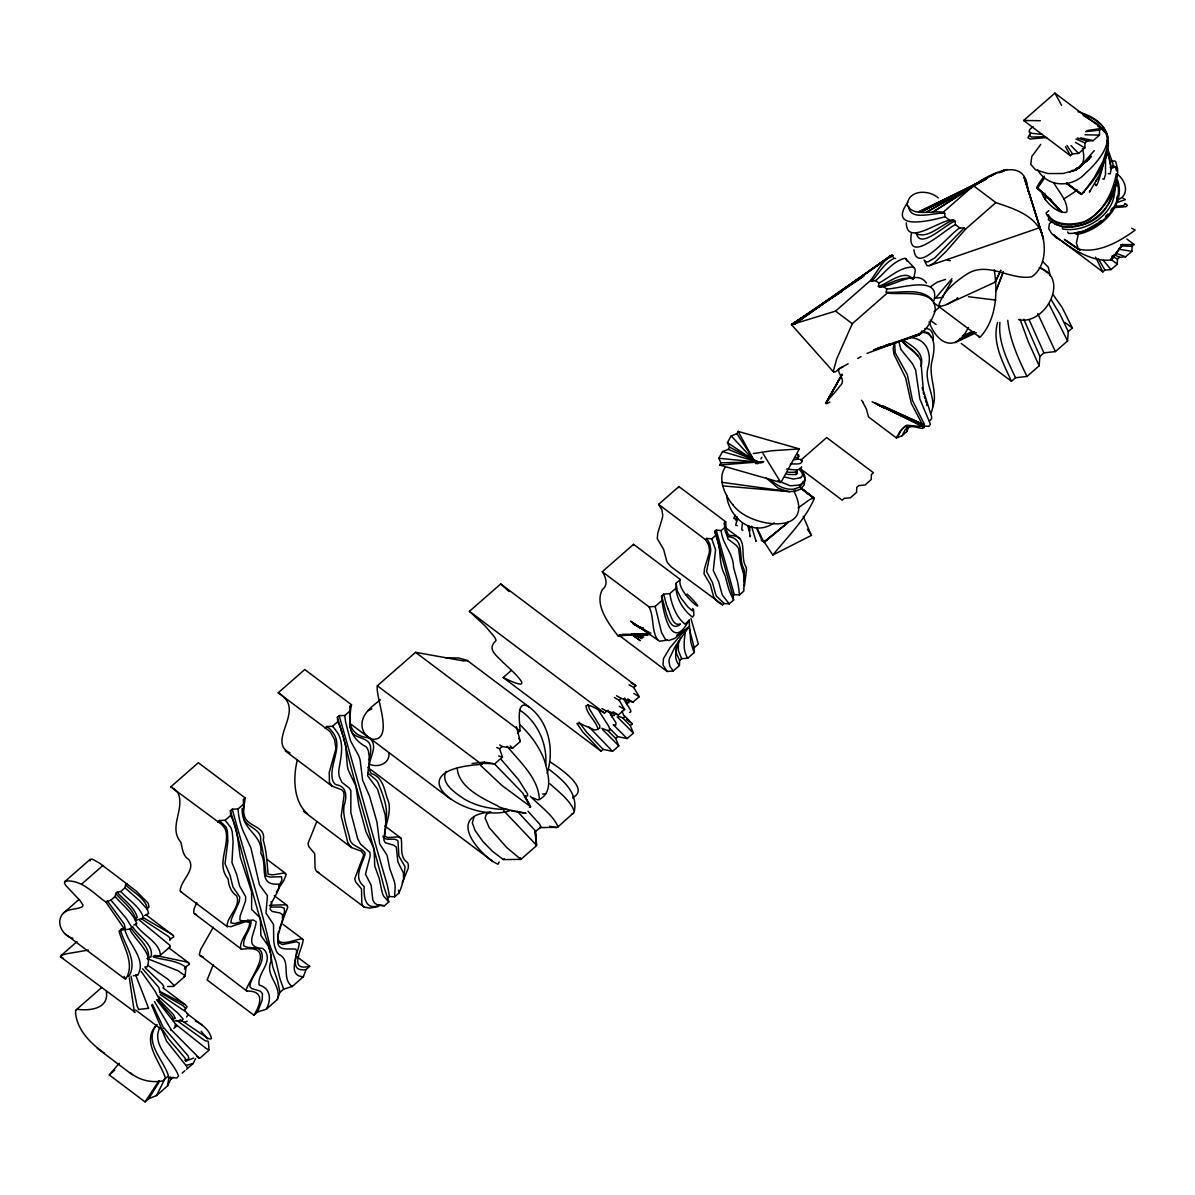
<?xml version="1.0" encoding="UTF-8"?>
<svg xmlns="http://www.w3.org/2000/svg" width="1195" height="1195" viewBox="0 0 1195 1195"><rect width="100%" height="100%" fill="white"/><g stroke="black" fill="none" stroke-linecap="round" stroke-linejoin="round"><path stroke-width="1.5" d="M747.816 525.74L748.847 530.027M994.27 269.801C997.825 292.969 996.555 319.304 979.975 337.408L933.698 302.738M90.073 860.863L90.103 859.444L92.269 859.071L99.663 863.223L136.335 891.141L148.15 903.136L149.031 907.035L146.925 909.022M617.86 635.755L649.199 633.738L617.86 635.755C608.823 623.805 594.214 604.894 602.37 589.553C608.524 585.027 605.775 576.991 602.28 571.718L633.559 544.322L680.343 579.53C675.265 592.795 716.193 622.431 687.2 594.124L686.02 594.766M921.121 366.297C924.631 352.615 912.457 346.087 903.002 340.082M499.181 861.953L497.942 864.254L492.818 861.476L367.985 767.519M688.619 620.862C671.456 653.321 662.508 610.989 661.567 595.961L663.658 594.139L669.768 593.646L676.026 588.164L676.161 583.175L680.343 579.53M619.981 635.008L620.31 636.278L667.079 671.47L673.188 670.978L679.447 665.51L679.596 660.521L676.146 652.53L676.206 645.539M679.596 660.521L681.673 658.699L687.797 658.206L694.041 652.724L694.19 647.735L689.112 627.704M1084.851 147.911L1085 142.922L1087.091 141.1L1093.201 140.607L1099.46 135.125L1099.609 130.136L1101.685 128.313L1054.916 93.105L1023.622 120.501L1070.406 155.708L1072.483 153.886L1078.607 153.393L1084.851 147.911L1075.425 142.325M1061.922 241.106L1102.851 271.907L1104.927 270.085L1111.051 269.592L1117.31 264.125L1117.445 259.136L1119.536 257.298L1125.645 256.805L1131.904 251.338L1132.053 246.349L1134.13 244.527L1126.825 239.015M678.894 487.635L678.924 486.574L725.694 521.767L726.127 529.684L727.964 533.986A21.241 11.114 -53 0 0 729.652 535.435C749.743 535.42 738.943 555.585 746.113 567.192A35.865 18.761 -53 0 1 746.472 569.91L744.485 585.669M1112.246 256.193L1111.455 259.868C1091.782 262.795 1068.255 247.141 1053.661 234.638M545.727 764.83C547.385 743.738 537.436 721.392 519.452 709.905M253.908 1015.182L257.627 1011.926L266.201 1009.282L277.359 999.513C281.975 985.113 264.588 975.673 270.996 961.542A34.521 18.059 -53 0 0 271.041 955.029L269.876 950.01A75.39 39.435 -53 0 0 267.934 945.469L260.883 935.476L260.361 917.984L251.652 909.529L251.607 891.649L240.27 857.159L238.089 841.071A178.488 93.359 -53 0 0 236.715 832.288L235.938 828.912A144.595 75.644 -53 0 0 232.069 818.202L230.65 815.453L230.426 810.793L232.263 809.179L237.999 809.015L243.511 804.19L243.287 799.53L245.124 797.916L198.34 762.709L170.78 786.848L221.658 824.445L224.57 827.926A38.315 20.046 -53 0 1 226.213 832.556C228.484 848.375 216.37 864.986 228.155 879.057C228.708 885.734 231.023 892.008 236.685 895.951C240.972 906.856 227.438 915.743 226.93 926.319L231.008 926.648L245.662 921.689L249.65 922.495C249.307 931.816 239.881 939.046 240.553 948.412L241.659 949.308C277.419 943.871 252.145 974.418 246.036 989.938L246.767 991.028C264.528 990.67 261.137 1003.591 253.908 1015.182L207.138 979.975L213.263 964.634M797.453 473.399L796.662 471.547M961.168 343.443L1011.463 381.295L1015.526 377.739L1026.983 376.455L1039.157 365.804L1039.874 356.424L1023.816 319.229M1039.874 356.424L1043.922 352.869L1055.394 351.584L1067.568 340.933L1068.27 331.553L1060.04 314.33L1051.406 300.079M1110.947 167.763L1110.23 160.952L1106.973 151.87M549.297 769.565C562.785 779.962 578.738 792.808 574.078 812.421L557.527 827.298L539.841 827.597L540.842 826.686L539.542 824.012L527.996 811.256M932.802 340.426C934.37 334.809 931.547 327.774 924.796 328.535M183.671 977.226L185.15 975.777L185.942 967.397C177.084 960.063 163.954 960.436 153.274 956.881M547.146 773.27C554.465 750.311 549.192 722.392 529.445 707.216L467.111 660.357L458.551 657.967L445.914 657.818M297.286 760.289C292.909 777.557 293.402 801.696 307.578 813.825M678.446 641.446L678.387 650.737L681.673 658.699M243.511 804.19L243.332 816.349A57.255 29.95 -53 0 0 244.512 821.398C249.665 832.616 262.87 838.92 260.809 853.32C268.472 865.628 257.015 885.674 278.704 884.121L279.331 885.301C278.435 893.994 270.563 900.567 270.189 909.38L272.221 911.441L279.839 912.935L282.513 914.653L282.498 920.299L278.42 934.296A32.997 17.253 -53 0 0 277.882 940.898C277.21 951.847 289.22 948.068 295.762 949.188L296.629 950.503C296.45 959.495 288.204 976.091 303.396 976.703L305.995 969.578L309.714 966.322L296.554 956.418M906.288 222.823C906.751 248.097 942.004 217.505 953.64 220.119L955.134 221.239L955.447 224.615L959.929 227.991L964.096 227.991L965.59 229.111L995.868 202.612C1013.046 208.498 1034.138 214.682 1041.741 233.055C1046.491 247.47 1045.326 267.65 1031.673 276.807C1010.044 280.661 987.563 260.241 966.367 274.491C955.149 281.93 942.945 291.655 938.971 304.934L940.973 306.204L945.185 305.143L995.196 282.125L1000.783 270.339L995.196 282.125M388.002 897.774L389.451 896.504L394.619 896.847L395.142 886.78A52.072 27.231 -53 0 0 394.245 881.103L389.854 868.884L387.06 855.247L379.666 843.834L376.948 821.981L369.554 796.214L362.638 780.23L360.143 760.289A106.489 55.702 -53 0 0 358.575 755.509L350.479 740.81L345.743 722.602A199.67 104.443 -53 0 1 344.787 715.521L350.09 710.876L349.762 706.305L351.524 704.751L304.755 669.544L278.211 692.786L327.609 729.652A64.216 33.579 -53 0 1 330.821 732.789L334.615 739.735L335.9 748.712L329.222 772.478L329.447 782.292L332.001 786.116L341.68 789.79L343.667 791.971L344.07 795.497L341.187 816.185L347.82 842.639L351.39 847.509L361.323 851.184L363.788 854.694L354.781 878.654L355.527 881.731L361.487 888.856L361.831 902.748A14.967 7.827 -53 0 0 364.072 907.05L369.763 908.095L377.829 906.676L379.278 905.407L384.446 905.75L388.808 901.926L385.731 892.172A206.556 108.043 -53 0 1 383.595 885.57C371.555 837.74 356.409 790.717 344.817 742.767M862.82 402.207L866.42 409.153L868.526 416.95L896.325 437.878L901.971 435.831L906.602 431.768L908.783 426.257M743.962 581.188L744.336 571.793A41.198 21.555 -53 0 0 743.932 569.104C737.539 557.901 745.829 538.601 728.278 536.63A23.437 12.264 -53 0 1 726.724 535.076L724.797 529.833M1095.531 184.269C1096.144 191.797 1102.94 166.837 1103.075 164.835M169.003 1077.068L167.494 1085.956L156.5 1095.591L148.718 1098.683L145.058 1101.895L109.268 1074.947L119.261 1063.311M685.557 629.735C684.526 639.056 682.091 649.841 687.797 658.206M999.931 322.426C997.944 341.979 1007.46 360.531 1015.526 377.739M1116.324 173.648C1112.754 193.112 1102.343 214.398 1082.969 222.076C1072.005 225.093 1054.363 225.795 1048.179 214.607M271.101 901.523L271.579 905.198L285.978 904.749L287.861 906.99L279.466 928.53M908.603 206.287C909.888 222.165 934.475 211.859 944.692 213.367L944.991 216.758L949.472 220.119M1048.568 218.431L1048.373 219.686C1075.739 241.196 1115.279 212.277 1116.324 180.116M803.219 481.286L800.202 486.903M389.032 753.283C389.57 763.993 377.769 767.952 369.315 764.202M742.424 523.037L741.692 529.639L742.902 530.311M1107.347 152.572L1107.87 149.465M185.135 1009.79L185.374 1008.326L183.447 1005.981L159.413 992.164M474.086 816.648L472.339 822.847L475.027 830.465L482.855 841.414L492.355 851.228L503.304 859.563L520.886 859.384L536.585 845.627L535.016 830.376L517.286 811.256M926.483 283.125C916.714 268.457 892.934 286.934 879.505 287.159L878.385 286.322L878.937 283.11C889.782 277.33 900.253 266.769 913.159 267.082A5.034 3.66 -71.2 0 1 915.25 270.488L913.757 278.808M910.934 337.05C924.019 336.661 931.488 321.799 935.192 310.894C936.372 287.786 901.956 295.284 887.302 293.044L886.197 292.192L886.75 288.981L883.404 286.456M907.154 428.407L907.617 425.943M911.322 233.712C906.258 266.814 945.977 228.589 955.447 224.615M573.017 798.514L573.331 796.841M894.652 342.412L895.145 352.63L907.334 374.677L912.517 400.519L924.303 424.076L924.318 426.077L922.48 426.615M72.895 938.299C63.051 935.804 55.851 923.854 62.02 914.772C66.771 907.827 76.36 910.276 82.709 906.497L82.888 904.944L80.244 900.791L65.65 885.316L64.5 883.269L65.501 881.088C81.917 879.415 93.583 893.591 105.877 902.061L110.926 900.134L115.153 896.429L115.721 893.427L117.14 892.202L120.785 891.5L124.997 887.81L125.58 884.808L126.984 883.568M351.524 704.751L350.673 709.457A64.216 33.579 -53 0 0 350.135 715.88C347.805 728.636 356.797 737.315 368.911 737.733C381.802 747.024 363.056 763.396 371.361 773.568C382.325 776.855 384.312 788.625 387.12 798.14C393.409 810.882 384.521 823.743 384.82 836.291L387.942 837.561L397.606 836.903L401.042 838.158C402.849 846.523 399.01 856.681 407.57 862.7A14.967 7.827 -53 0 1 408.152 868.451L402.297 882.776M278.689 931.189C273.058 950.324 292.82 939.718 302.096 938.777L303.171 939.912C302.275 950.025 287.935 971.341 309.714 966.322M750.505 535.584L750.146 536.764L748.593 525.636M1116.772 198.848L1117.34 196.085M385.761 821.533C388.733 808.014 382.729 794.436 377.829 782.113A42.796 22.391 -53 0 0 374.707 778.781L367.701 772.851M245.124 797.916L243.496 811.345A38.315 20.046 -53 0 0 244.587 816.484C248.037 827.269 266.38 825.999 263.273 840.175C266.619 851.378 266.993 863.089 268.143 874.172L272.565 874.904L283.753 873.037L286.232 874.411L283.887 880.356L276.299 892.187M1046.118 195.935L1045.237 199.505C1050.345 205.6 1057.291 212.77 1065.82 212.441L1066.926 211.664C1068.031 200.999 1058.74 191.887 1053.915 182.954M1106.973 154.14L1099.28 175.292L1089.422 192.126L1089.795 190.886M1112.186 191.962C1109.752 208.303 1097.04 221.926 1080.773 225.093M369.031 759.945L370.241 754.792A27.694 14.489 -53 0 0 370.584 748.339C370.704 735.776 353.481 740.153 350.792 729.697M1046.103 196.085L1045.237 199.505L1042.115 193.829M894.084 342.801L893.203 348.776L894.009 354.422L905.586 377.769L911.292 403.387L924.138 427.69L922.107 428.467L911.815 426.346L906.303 426.451A32.504 16.506 72.5 0 0 903.928 427.481L900.074 431.29L896.325 437.878M1030.015 134.482L1029.717 135.647L1031.464 137.037L1043.847 136.753M843.326 366.417L838.517 369.121C838.053 375.14 846.956 380.473 839.413 386.523C838.95 388.913 817.843 409.243 829.883 402.043M1078.263 234.175L1076.426 243.197L1078.263 249.008C1097.832 253.997 1119.745 241.495 1135.22 230.052L1131.635 228.245M188.944 1058.217L187.899 1055.573L164.118 1028.103M933.713 301.289C941.69 274.088 899.327 288.921 886.75 288.981M403.91 876.249L405.06 866.778L398.891 856.113L397.965 840.862C393.977 837.053 387.314 841.37 383.431 837.516L382.953 836.097M906.602 431.768L908.812 426.092M1098.369 179.026L1098.862 177.562M266.201 1009.282C271.564 999.842 270.757 988.131 259.166 985.038C256.91 973.776 272.251 963.319 265.619 951.638A32.997 17.253 -53 0 0 262.332 948.397C243.332 947.291 255.357 932.862 256.148 921.674L253.161 919.986L242.809 921.181L239.792 919.926L240.12 916.102L245.468 901.254L245.722 896.803L239.597 885.928L236.685 874.426L231.964 862.506L233.1 841.504L232.263 832.123A57.255 29.95 -53 0 0 230.71 827.403L225.138 820.278L219.402 820.442L217.565 822.041M316.675 821.831L308.011 843.446L308.758 846.523L314.703 853.648L315.062 867.54A14.967 7.827 -53 0 0 317.287 871.842L364.072 907.05M277.359 999.513L279.944 992.373L283.678 989.116L292.237 986.487L303.396 976.703M282.797 917.088L284.529 911.785L284.246 908.275L281.049 907.02L271.698 907.05L269.308 905.287M737.569 518.451L735.657 525.053L737.33 525.725M457.177 768.191C458.716 787.445 482.153 798.14 497.762 805.953C499.57 809.538 550.327 817.066 511.505 810.987M1003.412 271.594L996.092 290.714L1003.277 271.907M762.022 540.469L764.128 542.47L757.167 528.369M736.912 516.554L735.821 519.974L736.643 521.05M1096.278 180.908L1096.831 179.489M164.776 1079.085L156.5 1095.591M504.23 858.787L503.304 859.563M997.586 322.575C991.73 342.771 1003.397 363.325 1011.463 381.295M213.308 927.201L200.596 949.592L199.266 954.73L246.767 991.028M163.775 1028.492L152.452 1004.323M801.367 468.141L797.244 470.053L786.534 469.112M680.657 637.697C677.177 646.151 672.053 657.594 679.447 665.51M1043.459 196.712L1044.878 193.321M394.619 896.847L398.981 893.024L401.311 887.258L403.522 879.445L403.447 873.052L397.86 861.864L396.322 847.15L393.708 845.179L385.298 842.774L383.849 840.175L385.821 822.235L385.208 814.751L377.575 789.193L367.672 775.824L369.449 758.198L368.404 750.983A43.289 22.645 -53 0 0 366.223 746.845C355.557 741.497 348.686 731.534 349.806 719.031A87.086 45.559 -53 0 1 350.09 710.876M257.627 1011.926L262.168 999.961L262.482 993.657L260.495 991.223L251.742 988.534L249.845 986.592C250.905 974.552 265.424 965.216 261.615 952.385C258.389 944.961 248.769 949.741 243.705 945.648C242.69 936.955 251.129 929.934 251.055 921.27L247.47 920.105M887.302 293.044L852.289 323.696L836.769 358.814L833.244 371.436L835.081 372.003L839.517 368.941M148.434 959.077C150.54 946.5 136.962 937.702 131.091 927.932M185.718 1061.041L185.046 1058.068L169.466 1039.919L162.4 1029.597M735.089 515.03L733.805 518.451L735.836 519.317M901.971 435.831L905.227 429.692L908.872 426.047M897.878 436.534L901.284 430.08L904.869 426.271A32.355 16.147 70.1 0 1 907.124 425.241L920.464 426.391M196.831 902.539L193.919 909.186L193.784 913.204L241.659 949.308M167.494 1085.956L170.706 1079.429L173.155 1077.293M187.645 1068.315L193.157 1063.505L195.562 1058.606M153.094 956.224L159.622 955.866L169.914 947.023L170.138 945.499L139.71 920.419M688.768 620.698L689.291 619.712M718.807 458.312L722.512 451.59L728.263 449.35L729.503 447.109L727.441 442.628L731.146 435.906L736.912 433.651L738.137 431.41L799.38 448.902L780.858 482.526L719.629 465.034L720.869 462.794L718.807 458.312L762.619 462.525M724.977 467.499C719.285 475.983 722.124 486.933 726.515 495.327A50.459 49.936 30.3 0 0 732.744 504.693M841.982 374.393L825.67 403.641L841.967 374.528M159.04 1080.624L145.058 1101.895M842.027 374.364L825.82 403.208L842.221 374.498M278.898 886.018L281.856 880.207L281.572 876.742L270.1 877.07L266.126 875.935C265.156 864.239 263.184 852.289 260.615 840.488C262.034 828.21 245.961 827.941 243.362 817.544M160.459 955.298C159.697 941.899 142.011 935.237 135.438 924.153M688.201 621.31L684.929 624.119C676.131 617.143 671.68 604.655 669.768 593.646M942.676 296.599L951.937 280.616M158.98 1082.311L148.718 1098.683M159.742 990.7L158.771 987.384L142.563 968.742M557.527 827.298L557.99 826.507C552.165 814.139 539.677 805.983 530.326 796.228M135.08 919.642L135.588 918.806C132.6 908.379 122.443 901.553 115.721 893.427M159.906 1027.341C150.675 1045.759 172.976 1060.234 178.578 1075.978L176.845 1077.965L169.287 1077.412M612.273 717.344L610.809 711.981M626.867 704.557L627.166 702.914L624.716 698.029M533.075 797.872L537.69 799.888L539.363 799.485C538.661 778.468 519.81 761.827 507.083 746.263M1044.52 178.01C1031.539 197.982 1037.14 184.418 1044.355 176.188M761.947 457.327L760.871 458.895M968.294 327.49C956.448 352.913 937.313 344.817 929.068 321.784M797.155 321.276L791.508 324.667L835.559 311.103L870.572 280.437C877.235 271.892 882.358 260.525 892.142 255.222L893.322 257.403M1110.723 210.514L1112.411 208.02M163.252 987.623L163.879 986.726L162.371 984.232L145.252 967.875M803.847 482.451C806.864 478.418 803.936 473.026 801.158 469.71M1111.455 259.868L1122.628 244.213L1110.827 260.45L1122.523 245.005M146.597 909.574L147.358 908.499C145.043 897.789 132.824 892.217 125.58 884.808M135.125 1012.255L60.497 956.822L61.602 955.298L66.487 953.789L88.176 950.1M186.51 1069.51L187.495 1068.166L186.405 1066.015L166.538 1041.084L161.788 1029.642M135.603 1009.954L162.132 1029.926L162.117 1028.775M159.054 998.781L154.902 990.864L141.144 971.416M120.949 929.142L120.456 929.785C124.086 944.513 138.217 960.944 128.881 976.3L127.745 976.016M446.183 771.387C439.745 783.322 456.117 793.48 464.571 799.216C477.552 806.849 492.848 809.344 507.711 809.553M870.572 280.437L871.693 281.288C878.863 273.416 884.614 262.273 894.816 258.18L895.518 258.523M932.608 407.166C938.419 392.632 927.903 376.111 932.085 360.726C934.774 349.836 936.97 331.344 920.374 332.434M539.363 799.485C553.853 791.822 547.952 773.27 544.636 760.976C539.662 747.054 530.58 734.895 519.974 724.753M907.767 202.299C887.063 231.696 931.547 220.463 944.991 216.758M1084.194 191.499L1083.297 192.619L1094.217 177.622L1103.09 161.191L1107.078 148.15L1107.272 140.039M166.389 1077.965L168.375 1075.56C163.431 1059.606 143.37 1042.01 156.59 1024.847M1030.269 133.317L1027.969 137.664L1030.09 139.023L1046.745 137.559M965.59 229.111L946.126 251.443L934.281 262.81L929.322 265.663L926.976 265.663L924.512 260.794M951.952 278.704L935.312 298.332L943.214 297.182M1066.612 183.477L1081.221 194.441L1083.731 191.753M763.68 541.141L772.807 555.018C787.385 537.048 804.937 520.109 814.258 498.673L801.068 488.098M1094.261 150.63L1078.891 168.047L1075.829 169.989L1063.027 173.499L1048.03 173.559L1035.557 169.824L1030.732 164.342L1031.808 156.5L1040.815 144.341M184.359 969.145L185.942 967.397M964.096 227.991L934.863 257.836L927.977 261.884L925.692 261.78L924.138 260.002M1066.493 183.268L1081.326 194.322C1107.272 167.927 1127.602 126.013 1077.98 111.718M680.284 624.387C667.93 634.306 664.749 604.013 661.567 595.961M1105.689 216.265L1107.825 214.054M169.81 940.465L170.676 939.031L168.45 936.432L141.533 918.806M1051.809 221.493L1049.389 223.868L1048.702 228.678L1051.585 233.383L1056.977 238.402M871.693 281.288L875.591 280.586C884.897 272.878 892.949 261.078 905.138 258.21L914.205 267.799M380.518 699.762C372.123 706.305 360.457 714.535 362.1 726.874C362.832 732.49 367.014 737.405 372.332 739.257C394.918 740.795 375.006 696.64 377.351 685.781L415.561 652.321L463.69 660.94L467.648 660.701M959.929 227.991C951.832 231.143 916.879 276.598 913.951 249.8M64.485 881.88L90.103 859.444M81.813 883.941L102.934 865.464M63.559 912.98L78.825 899.611M60.497 956.06L77.033 941.585M324.995 727.994L326.758 726.44L332.404 726.366L337.707 721.72L337.378 717.149L339.141 715.596L344.787 715.521M225.138 820.278L230.65 815.453M511.34 670.395L503.185 677.535C536.809 694.116 517.39 675.459 503.035 662.403C495.342 654.322 486.888 649.139 496.015 640.595A8.395 2.659 48.8 0 0 494.416 636.845L484.991 625.836L469.426 611.332L500.72 583.952L635.83 685.631L633.738 687.469L629.033 684.765M938.254 197.982C928.963 189.393 908.215 189.572 907.184 205.062C913.204 217.266 932.22 210.186 943.199 212.247L973.462 185.748C990.117 173.051 1027.132 154.752 1027.849 191.23M76.256 1009.775L101.545 987.638M725.694 521.767L724.349 522.962L725.29 526.995L721.227 530.55L716.208 530.087L714.849 531.267L732.834 595.872L733.625 600.024L729.264 603.863L724.095 603.52L722.631 604.804L671.142 566.788L667.587 562.83A35.865 18.761 -53 0 1 666.586 560.664L663.569 549.252L657.25 538.616L657.803 533.119L662.314 518.227A21.241 11.114 -53 0 0 662.702 514.97L661.881 509.772L658.594 504.365L678.924 486.574M934.072 311.775L939.599 306.936M173.887 986.069L184.762 976.554M658.594 504.365L705.364 539.572L706.723 538.392L711.742 538.855L715.805 535.3L714.849 531.267M800.829 460.18L826.671 437.549L873.44 472.757L871.349 474.594L871.215 479.568L864.956 485.05L858.846 485.543L856.755 487.366L856.606 492.355L850.362 497.837L844.238 498.33L842.161 500.152L799.769 468.246M109.268 1074.947L114.765 1070.137M602.28 571.718L649.049 606.911L655.159 606.418L661.418 600.951M173.828 1028.417L176.531 1026.057L176.337 1025.026L156.575 999.767M509.518 810.837C467.872 824.221 390.481 770.178 481.764 764.367L484.319 762.141L494.805 763.814L502.453 757.122L499.6 748.757L496.761 747.502M499.6 748.757L502.154 746.531L512.64 748.204L520.288 741.512L516.464 726.754M517.435 733.147L519.989 730.907C520.034 723.856 515.284 697.566 529.445 707.216M182.148 1073.125L184.896 1070.72M199.744 1058.292L209.02 1050.166M732.834 595.872L734.283 594.602L739.451 594.931L743.828 591.107L744.112 576.856A53.267 27.858 -53 0 0 743.634 574.227L740.392 562.994L738.57 548.445L736.314 545.383L727.86 538.93L725.29 526.995M607.896 730.533L615.679 738.435L618.801 745.874L612.542 751.356L603.161 749.399L601.085 751.222L582.876 732.102L576.916 723.363L580.113 723.602L594.393 729.921L598.053 729.518C596.171 720.749 586.864 714.7 585.983 705.767L588.03 705.184L592.048 706.424L604.536 713.027L606.627 711.204L618.368 714.954L624.626 709.471L619.144 700.24L614.439 697.551M619.144 700.24L621.221 698.418L632.977 702.167L639.235 696.7L633.738 687.469M694.19 647.735L698.358 644.09L690.889 618.442M1068.27 331.553L1072.333 327.998L1062.116 307.429L1052.974 294.493M615.679 738.435L617.77 736.613L627.151 738.57L633.395 733.103L630.288 725.649L622.49 717.747M630.288 725.649L632.364 723.826L624.582 715.924M534.762 832.064L540.618 827.358M764.128 542.47L788.491 522.051L763.71 542.276L787.535 522.887M930.576 286.71L937.253 282.139L945.574 279.406M956.627 298.645L957.763 297.719M185.165 1009.685L187.077 1006.832L185.105 1004.532L163.103 987.966M1098.832 222.315L1101.193 220.448M1077.233 167.987L1073.095 171.169L1077.382 167.987M1082.745 163.73L1089.631 158.412L1075.829 169.989L1091.468 156.291L1078.891 168.047C1084.851 163.446 1084.388 155.051 1082.386 148.568M172.961 1020.366L173.484 1018.723L171.871 1016.108L157.561 999.842M1033.048 126.655L1029.657 129.538L1029.089 131.883L1031.957 133.347L1042.219 134.348M1080.235 165.851L1087.375 160.533L1081.594 164.417M156.978 1024.668C140.338 1040.935 160.459 1061.638 165.403 1078.159L163.162 1080.788C151.974 1083.238 138.829 1080.205 130.21 1072.587M800.65 489.203L804.175 484.826L804.758 479.539M798.155 507.875L809.792 499.51L814.019 497.927M890.185 255.999L794.75 323.994L891.276 255.401L793.286 324.442L892.142 255.222L791.643 324.801L863.955 275.955L791.508 324.667L833.617 372.063M368.03 710.681L371.854 708.919M169.078 947.605L169.914 947.023M1097.637 223.256L1083.79 231.277L1074.589 232.92M133.228 975.732L137.589 975.165C147.314 959.809 128.238 944.155 124.907 929.74L131.271 928.829L131.555 926.782L126.207 918.357L110.926 900.134M680.269 623.954C672.292 626.807 670.649 613.423 667.691 608.24M682.091 631.737L685.004 630.034L669.932 647.795L663.464 658.564L663.046 664.943L667.079 671.47M680.523 632.827L676.684 635.367M955.283 299.646L946.873 304.441M1070.003 172.155L1072.901 170.228M930.621 413.485C938.344 400.116 923.436 382.729 928.052 367.433C931.995 353.944 926.961 339.499 911.666 337.737M791.837 324.308L842.58 290.863M791.508 324.667L842.415 291.027M186.569 1016.945L188.227 1014.615L186.211 1012.09L160.13 994.494M1063.729 199.042L1077.442 190.08M1048.851 210.559L1046.028 213.173C1052.72 227.528 1075.948 227.14 1088.421 220.268C1104.539 208.826 1118.819 188.69 1117.549 168.39L1114.905 167.091L1110.573 168.6M545.921 793.749L542.635 794.033M982.066 180.43L932.533 212.292L990.013 175.979L926.439 212.232L987.653 177.935M1118.176 199.67C1129.813 194.934 1125.899 180.714 1117.803 174.649M955.134 221.239C947.247 222.763 920.06 250.636 916.55 233.533M929.979 420.595L931.562 418.743L931.607 416.637L923.347 390.481L920.867 360.681L917.73 355.199L905.437 344.907L902.285 340.216M135.737 918.806L137.276 917.327C134.378 906.871 123.921 900.223 117.14 892.202M800.784 477.761L793.316 479.061L784.891 477.044M990.864 176.143L997.317 172.528L921.151 212.008L985.696 179.399M838.517 369.121L848.166 363.773M857.816 358.44L861.027 356.648M953.64 220.119C941.959 223.629 928.5 239.344 916.102 233.682M973.761 332.822L957.12 341.277L974.836 332.3M772.807 555.018L811.45 535.39L803.204 516.3M878.385 286.322C888.049 283.663 905.317 268.068 912.965 279.51M489.845 812.182L486.26 814.497L485.11 817.977L489.218 827.687L506.575 847.389L520.886 859.384L520.228 857.741M985.561 179.175L918.835 211.829L977.002 183.881M974.194 332.076L959.346 339.305L974.104 332.24M1001.948 171.901L1006.937 169.511M169.795 939.195L173.663 936.999L173.424 935.566L146.283 915.026M954.939 342.711L976.27 332.643M184.971 967.442L189.617 964.171L187.6 962.154L154.992 955.388M571.673 814.273L573.227 813.556M796.467 472.189L789.746 472.354A17.791 2.599 19.7 0 1 787.475 471.92M876.338 349L881.342 346.789M774.24 522.812C752.775 537.78 728.98 517.988 726.679 495.507M962.363 335.885L972.267 331.612M1111.499 161.549L1114.621 160.877L1115.772 161.743L1117.415 168.644M879.505 287.159C890.335 283.708 901.837 275.761 913.533 278.898M193.635 1058.083L185.987 1061.055M185.046 1060.279L188.287 1059.039M800.351 484.976L790.373 485.812L777.9 480.763M176.531 1026.057L174.604 1025.952M867.017 353.406L921.151 333.286L873.411 349.941M876.727 348.925L890.619 343.831M885.465 345.415L890.663 343.577M573.047 797.274C590.838 788.521 557.408 766.578 549.491 761.484M184.493 1022.233L187.197 1021.277M929.322 265.663L1039.172 227.857M873.709 350.344L919.478 334.585L873.963 349.956M796.214 474.594L788.64 474.49A17.791 3.167 23.3 0 1 786.265 473.922M667.676 640.147L659.52 641.177L630.542 621.191L646.898 631.767L633.006 623.491L642.731 628.719M135.453 920.538L143.505 917.924C140.293 906.676 128.298 899.969 120.785 891.5M244.422 920.747L234.534 923.571L230.874 922.869L231.546 918.761L239.164 901.896L239.792 897.131L232.92 886.914L230.082 875.352L225.018 863.716L227.857 841.25L227.438 831.481A44.14 23.093 -53 0 0 225.825 826.82L219.402 820.442M148.777 957.613L150.914 957.001C154.528 944.901 138.082 936.103 132.585 926.633M193.157 1063.505L186.061 1065.402M144.61 915.534L148.553 913.503L147.582 909.664L139.203 900.313L124.997 887.81M795.736 457.805L799.231 456.4L797.767 455.175M1118.087 202.179L1125.436 199.61L1122.643 197.952M1079.429 225.377L1074.126 226.333M753.328 453.547L771.716 450.769L799.38 448.902M795.721 488.845C786.295 490.906 776.944 485.767 770.237 479.509M490.906 812.077C449.23 815.02 473.339 847.628 492.818 861.476M794.541 459.821L798.424 458.731L797.618 457.58M795.571 491.25L789.551 491.653L722.796 485.902M908.693 427.048L912.786 426.361M138.635 1009.178L137.156 1006.309L131.047 976.345M1087.032 130.599L1101.685 128.313M379.278 905.407C365.043 910.934 363.624 896.534 364.146 886.526C352.391 877.235 362.578 864.702 365.192 853.469C362.055 846.418 349.821 847.046 349.463 837.142C347.237 828.837 344.444 820.562 343.742 811.958A42.796 22.391 -53 0 1 344.13 805.549C346.998 797.065 347.118 786.161 336.079 784.697A27.694 14.489 -53 0 1 332.972 781.261C327.579 764.576 345.519 745.65 331.194 730.459A71.058 37.164 -53 0 0 327.998 727.337L326.758 726.44M629.496 712.444L630.885 711.772L630.572 710.009L623.596 698.956M173.051 1019.216L175.277 1018.424L173.529 1014.66L158.412 999.095M472.055 763.5L484.319 762.141M138.411 1009.506L148.524 1008.281M1085.583 131.614L1099.609 130.136M121.741 928.829L125.221 928.291L124.25 924.064L107.281 900.821M133.795 925.005L136.783 923.81C133.183 912.711 122.383 905.287 115.153 896.429M763.814 461.539L719.629 465.034M1072.826 226.527L1062.46 226.662L1054.826 223.973M1114.412 206.376C1116.847 205.6 1126.078 206.944 1124.719 203.389M618.532 635.232L634.724 634.545L622.207 634.515M763.276 461.673L720.869 462.794M886.197 292.192C900.925 293.373 920.942 287.278 931.995 299.736M1114.054 207.601L1125.795 206.75L1127.453 205.45L1125.69 203.882M1134.13 244.527L1120.626 244.691M305.995 969.578C287.816 972.357 298.108 952.624 299.362 943.258L296.539 941.735L282.378 944.528L277.897 942.228M790.224 464.123C792.868 463.376 802.428 465.512 801.815 460.926M144.879 966.904L147.03 966.889C153.692 953.177 135.169 940.749 129.732 929.142M622.296 634.53L649.542 634.47L640.445 633.903M1023.622 120.501L1040.337 120.71M1085.015 134.781L1099.46 135.125M481.451 763.291L494.805 763.814M384.446 905.75L377.022 904.645L374.393 902.867L372.78 899.895L371.152 885.256L365.476 874.157L370.211 855.978L369.912 852.364L360.666 844.253L357.693 838.86L350.852 812.585L350.852 790.537L349.239 788.028L341.889 782.337L339.275 776.481A43.289 22.645 -53 0 1 338.738 770.909C340.62 757.63 345.265 742.842 336.228 730.922A87.086 45.559 -53 0 0 332.404 726.366M1122.673 245.961L1132.053 246.349M556.407 827.642L549.581 826.268M167.629 986.487L173.126 986.458L174.112 985.442L168.062 979.332L147.986 965.426M597.873 728.457L599.756 728.293L599.8 725.903L589.538 709.143L587.88 704.587M174.888 1020.874L181.999 1020.948L183.134 1019.066L177.592 1012.852L158.158 996.212M1018.618 319.692C1045.311 325.667 1070.765 277.494 1039.067 267.799M789.551 491.653L722.049 482.332M632.932 633.962L647.257 635.381M529.37 807.163L530.595 806.894L525.217 796.736L530.595 806.894M1110.08 167.36L1112.5 167.046L1113.113 164.088L1108.019 149.793M921.659 331L928.381 332.808L930.995 336.96M968.473 296.733L995.868 300.109M950.339 260.719L947.336 260.181M1113.008 165.642L1115.547 166.837L1116.444 170.81M1131.904 251.338L1118.595 249.172M524.993 796.079L527.443 795.87A5.736 2.002 54.3 0 0 527.413 793.704L518.286 779.364L500.944 759.213M922.973 425.898L928.844 426.361L930.442 424.285L919.866 398.951L915.624 370.062L912.636 363.922L900.91 349.448L898.849 341.65M613.603 725.006L615.813 725.096L615.978 722.796L608.031 710.368M148.509 1008.012L136.006 975.912M1080.653 137.858L1093.201 140.607M135.871 974.791L137.589 975.165M194.89 914.1L196.592 914.504M203.09 956.926L199.998 955.836M787.072 491.354L777.9 487.978L766.129 477.821M625.687 702.526L628.958 702.735L628.615 699.448M611.078 715.312L614.364 715.521L614.394 713.116M643.478 628.51L640.027 627.599L643.418 628.689M761.006 462.928L722.512 451.59M290.056 752.94C267.217 742.394 301.678 713.714 284.051 697.581A64.216 33.579 -53 0 0 280.84 694.444L278.211 692.786M498.718 756.002L502.453 757.122M797.573 458.865L799.306 459.433M1077.457 137.978L1087.091 141.1M536.062 845.462L535.375 831.944M643.313 628.391L638.205 626.703L643.224 628.675M635.113 633.813L643.821 636.98M1117.22 253.713L1125.645 256.805M1082.954 114.347C1093.933 118.051 1105.987 125.311 1107.959 137.739M146.865 958.45L177.935 970.698L185.15 975.777M643.149 628.436L636.442 625.762L643.015 628.779M757.63 461.539L728.263 449.35M618.472 716.432L623.237 717.926L624.626 717.254L621.938 711.219M1075.963 139.053L1085 142.922M1108.288 173.648L1110.274 173.858L1111.245 168.674L1107.392 150.286M881.088 405.583L922.854 424.255L882.373 405.628M317.287 871.842L318.856 872.544M601.832 728.278L607.344 730.489L610.018 730.04L608.763 726.351L597.216 708.276M170.78 786.848L172.289 787.535M1083.208 115.542L1097.518 124.011L1104.255 131.808M1057.978 238.91L1060.294 239.971M642.955 628.555L634.709 624.701L650.872 633.231M60.497 956.822L63.186 958.121M872.081 401.759L924.093 427.078L875.487 403.178M634.694 633.813L642.656 637.712L634.62 633.544M1097.861 126.341C1119.999 136.783 1097.488 162.819 1085.897 172.827C1072.796 187.824 1048 188.108 1037.708 169.884M722.631 604.804L717.314 601.503L714.356 598.038A35.865 18.761 -53 0 1 713.355 595.872L710.338 584.46L704.019 573.824L704.572 568.327L709.098 553.434A21.241 11.114 -53 0 0 709.471 550.163L708.665 544.98L705.364 539.572M181.58 891.828L180.146 891.126C180.34 880.416 196.07 870.169 188.915 859.608C182.611 855.949 182.462 848.51 180.908 842.266C169.167 828.837 182.342 812.51 179.444 797.349A38.315 20.046 -53 0 0 177.786 792.718L173.648 788.327M1113.979 254.535L1119.536 257.298M757.197 461.494L729.503 447.109M195.382 1021.113C202.552 1024.474 209.737 1030.448 211.5 1038.47L209.991 1039.127L207.766 1038.171L180.042 1019.544M631.124 682.942L635.83 685.631M616.53 695.729L621.221 698.418M601.921 708.515L606.627 711.204M633.933 634.112L641.655 638.533L633.873 633.918M160.115 991.551L185.105 1004.532M633.873 693.503L639.235 696.7M627.614 698.97L632.977 702.167M619.264 706.275L624.626 709.471M613.005 711.757L618.368 714.954M1041.233 267.979L1047.373 272.699M1112.216 255.954L1117.445 259.136M758.855 463.481L727.441 442.628M499.644 744.978L502.154 746.531M176.726 1020.381L204.928 1040.651L208.274 1041.293L209.065 1049.763L206.287 1048.612L174.828 1023.637M724.095 603.52L716.492 596.156A41.198 21.555 -53 0 1 715.536 593.96L712.504 582.562L706.544 571.613L710.457 552.239A23.437 12.264 -53 0 0 710.711 549.088L709.815 543.949L706.723 538.392M196.906 1056.634L199.401 1058.217L171.453 1030.12M172.558 934.804L143.027 917.506M1066.134 240.882L1080.086 250.143L1064.401 239.418L1078.263 249.008M106.176 990.64C109.94 1008.49 90.103 1011.194 77.212 1009.267L75.554 1010.537C75.419 1028.208 90.402 1043.519 104.234 1053.034M1042.667 261.511L1048.254 267.127L1050.3 275.866M631.408 634.306L640.191 640.639L631.378 634.142M1066.433 183.164L1081.326 194.322M1066.687 183.059L1081.609 194.038M973.462 185.748L995.868 202.612M943.199 212.247L944.692 213.367M1064.939 322.441L1072.333 327.998M930.113 320.051L936.029 324.502M875.591 280.586L878.937 283.11M835.559 311.103L852.289 323.696M724.394 526.801L740.482 538.9M626.434 719.36L632.364 723.826M469.426 611.332L604.536 713.027M503.185 677.535L601.085 751.222M415.561 652.321L519.989 730.907M377.351 685.781L481.764 764.367M349.762 723.289L370.106 738.585M285.232 750.908L332.001 786.116M384.969 826.059L401.042 838.158M266.5 859.041L285.471 873.321M274.238 895.623L287.383 905.526M283.006 924.318L302.768 939.195M180.684 891.634L227.468 926.842M168.555 947.65L189.139 963.14M186.928 1013.569L201.791 1024.757M65.381 934.117L125.176 979.123M366.94 736.015L450.754 799.201M97.363 1048.373L132.301 1074.753M1110.499 258.971L1117.31 264.125M303.5 811.3L351.39 847.509M800.889 488.008L813.705 497.777L800.904 487.948M1036.901 188.377L1051.256 200.312L1036.946 187.331L1062.265 212.337L1049.942 199.117L1059.98 211.56M1075.156 233.264L1076.575 234.429C1100.042 230.904 1126.81 205.226 1117.445 179.818M549.984 783.86C558.797 791.956 569.477 799.545 574.212 810.867M388.808 901.926L383.968 896.549A52.072 27.231 -53 0 1 381.982 891.843L379.159 878.235L374.737 866.046L374.095 848.704L365.939 831.63L358.873 805.564L355.901 786.131L348.462 770.506A106.489 55.702 -53 0 1 347.267 765.412L345.594 745.082L340.306 727.352A199.67 104.443 -53 0 0 337.707 721.72M500.72 583.952L509.1 591.54M729.264 603.863L722.691 595.588A53.267 27.858 -53 0 1 721.795 593.347L718.733 581.965L713.31 570.553L715.551 549.715L711.742 538.855M657.982 640.371C651.096 630.781 654.472 617.442 649.049 606.911M170.512 1029.537L171.602 1030.359L154.469 1001.604M1102.746 178.817L1104.016 179.34L1105.509 174.589L1105.539 156.515M510.25 745.919L512.64 748.204M757.242 463.899L731.146 435.906M633.395 733.103L617.158 716.776M627.151 738.57L613.244 724.708M618.801 745.874L602.549 729.562M612.542 751.356L588.941 726.874M617.77 736.613L609.973 728.711M603.161 749.399L586.715 732.266L579.067 722.138M1070.944 145.536L1078.607 153.393M494.984 764.441L522.529 792.793L530.281 806.476L501.885 785.429L480.793 765.607M799.47 469.545L802.189 473.13L802.487 475.55A49.189 12.338 19 0 1 800.291 477.552M201.148 1031.24L207.452 1038.903M292.237 986.487C280.676 978.645 291.894 960.496 279.062 954.476A34.521 18.059 -53 0 1 276.105 950.593L274.566 945.902A75.39 39.435 -53 0 1 273.715 940.405L273.506 924.422L265.977 913.07L267.471 895.697L259.464 884.778L250.875 847.882L244.99 835.036A178.488 93.359 -53 0 1 241.883 827.776L240.837 824.625A144.595 75.644 -53 0 1 238.373 812.675L237.999 809.015M732.819 504.634C748.593 527.906 817.604 537.048 793.824 491.011M796.542 470.143L797.125 471.069A48.562 6.214 13.3 0 1 795.422 471.906M673.188 670.978L669.857 666.227L668.991 661.208A13.847 6.901 -55.5 0 1 669.558 658.087L675.384 646.226L689.425 626.15L674.712 638.414L668.871 640.52L665.63 639.758L661.552 632.558L655.159 606.418M1111.051 269.592L1103.329 260.346M761.29 540.065L762.171 540.947L756.659 528.085M503.782 810.778L536.54 845.283L535.48 831.391M979.332 337.349L978.6 335.735M105.877 902.061L123.518 927.678L123.578 929.725L119.067 931.01C122.801 946.067 135.618 963.648 125.729 979.049L124.146 976.42M762.963 453.473L780.858 482.526M754.657 461.255L736.912 433.651M162.132 1029.926L151.601 1005.07M901.149 340.799L914.384 351.599L917.82 356.14M1067.001 145.506L1072.483 153.886M807.402 529.221L811.45 535.39M755.733 463.6L738.137 431.41M906.019 258.673L906.841 261.003M1048.911 304.008L1067.568 340.933M1098.474 258.986L1104.927 270.085M802.203 472.144L804.459 477.656M1061.548 105.294L1054.916 93.105M1065.507 146.582L1070.406 155.708M1067.658 231.935L1068.464 233.413C1093.694 234.011 1125.197 209.439 1117.161 181.565M733.625 600.024L731.235 595.185A153.139 80.11 -53 0 1 728.338 587.626L725.484 577.08A131.569 68.817 -53 0 0 724.693 574.676C717.822 562.427 722.019 547.743 715.805 535.3M694.041 652.724L690.77 642.118L689.127 620.877M1026.983 376.455C1018.394 358.679 1009.79 340.172 1007.758 320.29M1095.606 257.119L1102.851 271.907M1039.157 365.804L1028.477 342.233L1020.067 319.259M1037.723 313.523L1055.394 351.584M1043.922 352.869L1029.313 320.17M518.884 738.346L520.288 741.512M283.678 989.116L280.377 980.019A161.265 84.352 -53 0 1 279.062 974.971L276 961.631L269.831 945.2A297.899 155.828 -53 0 1 268.561 940.062C258.254 896.071 244.064 852.991 232.263 809.179M666.526 605.029L663.658 594.139M755.613 540.17L756.047 541.365L751.521 526.159M230.426 810.793C243.018 854.305 253.161 898.461 267.112 941.331A297.899 155.828 -53 0 1 268.651 946.231L270.294 952.624M337.378 717.149L343.159 736.374M1041.741 233.055L1024.07 177.323L1043.489 239.194L1025.31 180.311M134.438 1012.479L129.329 977.854M924.407 396.426L924.99 398.473M925.557 400.43L926.08 402.282M633.559 544.322L633.843 545.368M923.227 392.109L923.81 394.305M343.607 738.017L344.444 741.229M716.208 530.087L734.283 594.602M692.727 608.374L692.532 610.929L687.887 606.985L681.165 598.292L677.296 590.868L676.161 583.175M350.284 728.084L349.523 724.618M1116.593 183.343L1117.295 186.196M339.141 715.596C355.199 771.298 370.345 827.284 386.657 882.881A206.556 108.043 -53 0 1 388.315 889.887L389.451 896.504M926.543 404.029L926.917 405.658M922.167 387.553L922.674 389.854M170.273 1077.248L170.706 1079.429M398.443 890.26L398.981 893.024M721.227 530.55C722.049 543.919 733.431 553.375 733.506 566.968A131.569 68.817 -53 0 0 734.103 569.522L737.091 579.963A153.139 80.11 -53 0 1 738.734 588.627L739.451 594.931M279.944 992.373L277.867 982.215A161.265 84.352 -53 0 0 276.403 977.286L272.699 966.591L270.712 954.73M693.548 609.375L693.877 615.216L692.547 617.128C683.809 610.63 676.654 599.412 676.026 588.164M749.922 530.685L749.638 527.279M1062.4 227.394L1062.504 228.917C1086.688 233.652 1118.639 212.262 1114.367 184.926M724.364 525.023L724.349 522.962M242.122 808.537L242.241 812.451A44.14 23.093 -53 0 0 242.869 815.961M797.304 454.444A49.697 6.109 -10.9 0 1 798.738 454.981M800.53 459.343A49.861 7.469 -2.3 0 1 802.114 460.911M801.442 466.782A49.189 7.977 6.9 0 1 801.128 468.111M797.304 473.354A48.562 7.543 16.9 0 1 795.228 474.251M803.712 482.377A49.861 17.596 26 0 1 799.918 484.692M799.993 486.753A49.249 19.359 32.3 0 1 795.317 488.486M800.456 489.039A49.697 21.555 33.7 0 1 795.228 490.891M668.005 608.823A29.457 1.658 67.5 0 1 666.84 605.656M524.859 795.975A5.736 1.613 43.4 0 1 525.247 797.782M861.565 400.295A28.232 15.759 31.2 0 1 862.954 402.192M892.784 255.491L889.737 257.582L892.784 255.491M1003.905 170.198L998.945 172.707L1003.905 170.198M882.059 406.584L875.562 403.298L882.059 406.584M884.449 407.958L877.862 404.507L884.449 407.958M813.272 497.777L801.501 488.606L813.272 497.777"/></g></svg>
